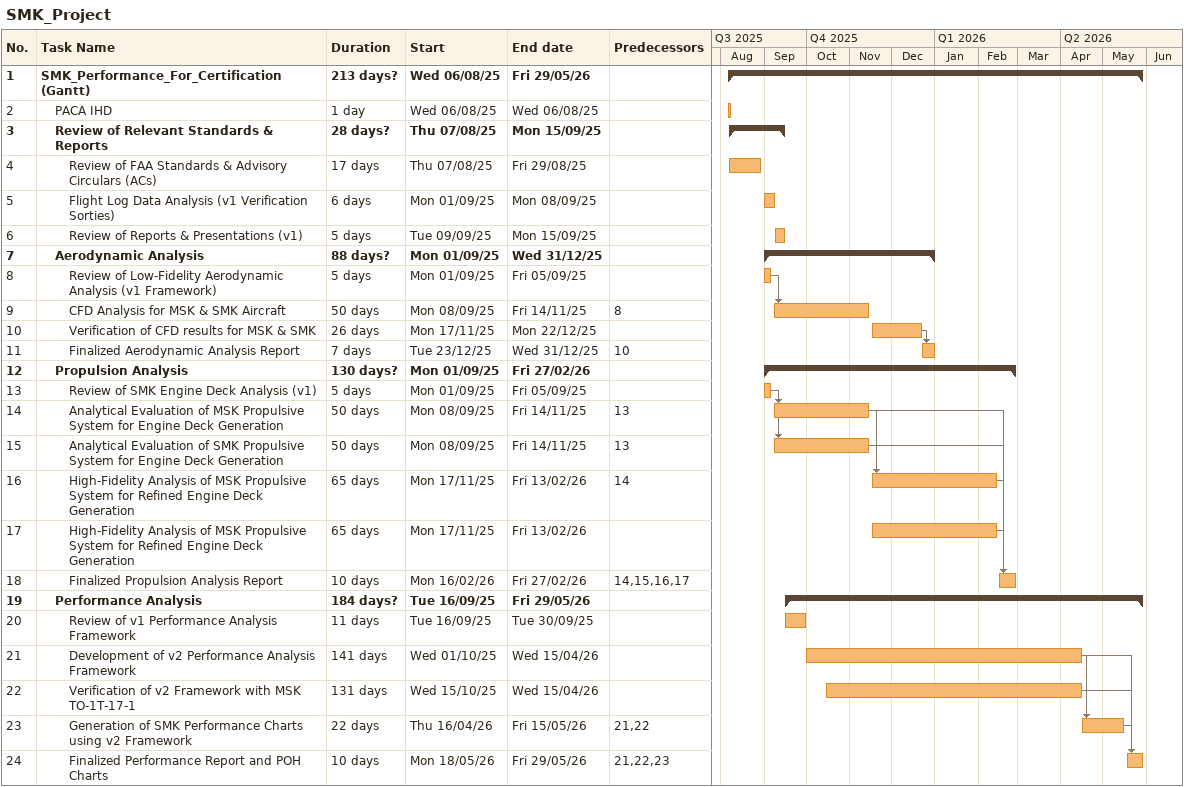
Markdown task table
SMK_Project

| ID | Level | Task | Duration | Start | Finish | Predecessors |
|---|---|---|---|---|---|---|
| 1 | 1 | **SMK_Performance_For_Certification (Gantt)** | 213d? | 2025-08-06 | 2026-05-29 |  |
| 2 | 2 | PACA IHD | 1d | 2025-08-06 | 2025-08-06 |  |
| 3 | 2 | **Review of Relevant Standards & Reports** | 28d? | 2025-08-07 | 2025-09-15 |  |
| 4 | 3 | Review of FAA Standards & Advisory Circulars (ACs) | 17d | 2025-08-07 | 2025-08-29 |  |
| 5 | 3 | Flight Log Data Analysis (v1 Verification Sorties) | 6d | 2025-09-01 | 2025-09-08 |  |
| 6 | 3 | Review of Reports & Presentations (v1) | 5d | 2025-09-09 | 2025-09-15 |  |
| 7 | 2 | **Aerodynamic Analysis** | 88d? | 2025-09-01 | 2025-12-31 |  |
| 8 | 3 | Review of Low-Fidelity Aerodynamic Analysis (v1 Framework) | 5d | 2025-09-01 | 2025-09-05 |  |
| 9 | 3 | CFD Analysis for MSK & SMK Aircraft | 50d | 2025-09-08 | 2025-11-14 | 8 |
| 10 | 3 | Verification of CFD results for MSK & SMK | 26d | 2025-11-17 | 2025-12-22 |  |
| 11 | 3 | Finalized Aerodynamic Analysis Report | 7d | 2025-12-23 | 2025-12-31 | 10 |
| 12 | 2 | **Propulsion Analysis** | 130d? | 2025-09-01 | 2026-02-27 |  |
| 13 | 3 | Review of SMK Engine Deck Analysis (v1) | 5d | 2025-09-01 | 2025-09-05 |  |
| 14 | 3 | Analytical Evaluation of MSK Propulsive System for Engine Deck Generation | 50d | 2025-09-08 | 2025-11-14 | 13 |
| 15 | 3 | Analytical Evaluation of SMK Propulsive System for Engine Deck Generation | 50d | 2025-09-08 | 2025-11-14 | 13 |
| 16 | 3 | High-Fidelity Analysis of MSK Propulsive System for Refined Engine Deck Generation | 65d | 2025-11-17 | 2026-02-13 | 14 |
| 17 | 3 | High-Fidelity Analysis of MSK Propulsive System for Refined Engine Deck Generation | 65d | 2025-11-17 | 2026-02-13 |  |
| 18 | 3 | Finalized Propulsion Analysis Report | 10d | 2026-02-16 | 2026-02-27 | 14, 15, 16, 17 |
| 19 | 2 | **Performance Analysis** | 184d? | 2025-09-16 | 2026-05-29 |  |
| 20 | 3 | Review of v1 Performance Analysis Framework | 11d | 2025-09-16 | 2025-09-30 |  |
| 21 | 3 | Development of v2 Performance Analysis Framework | 141d | 2025-10-01 | 2026-04-15 |  |
| 22 | 3 | Verification of v2 Framework with MSK TO-1T-17-1 | 131d | 2025-10-15 | 2026-04-15 |  |
| 23 | 3 | Generation of SMK Performance Charts using v2 Framework | 22d | 2026-04-16 | 2026-05-15 | 21, 22 |
| 24 | 3 | Finalized Performance Report and POH Charts | 10d | 2026-05-18 | 2026-05-29 | 21, 22, 23 |
